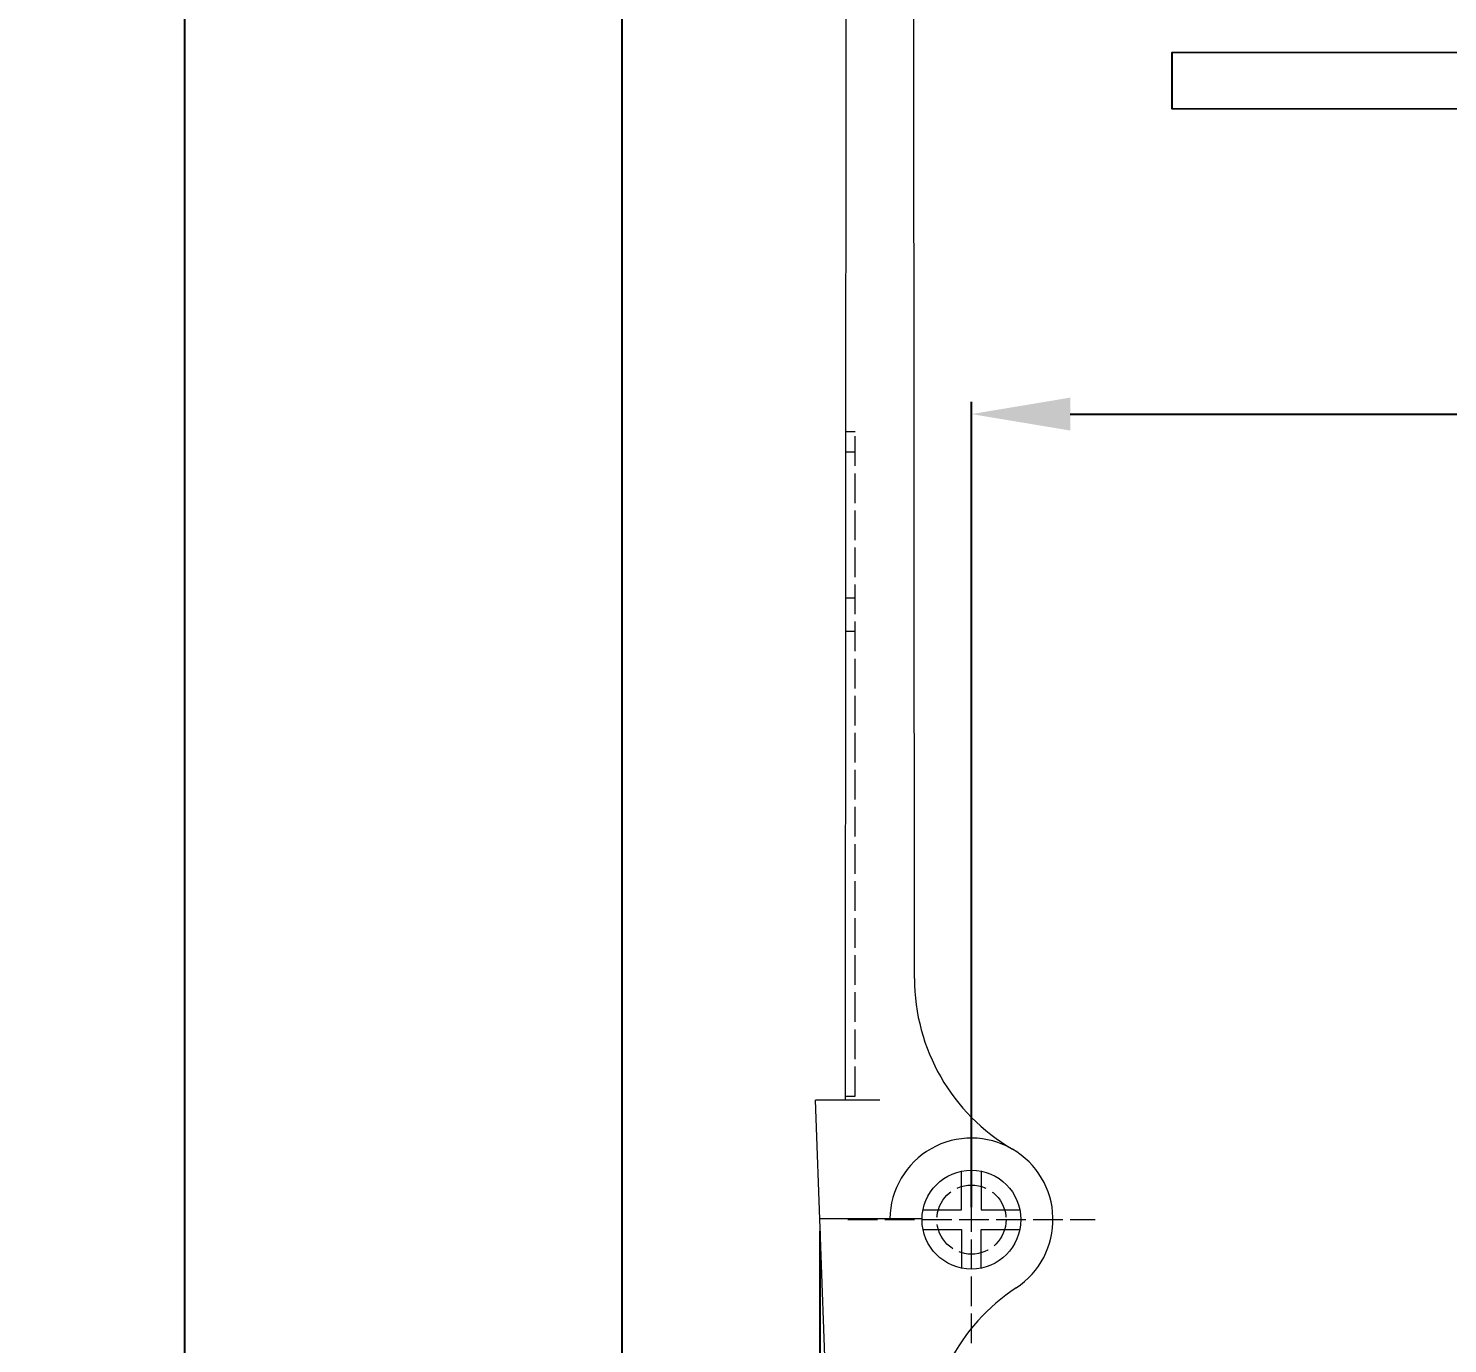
# Model space of a CAD drawing. Header units: millimetres. Extents: x 1186 to 2336, y 1181 to 1549.
# Drawn here: x 1477.05 to 1505.76, y 1318.34 to 1344.95 of the extents above; entities that cross this region are included whole.
import ezdxf

# ---------------------------------------------------------------- set-up
doc = ezdxf.new("R2010")
doc.units = ezdxf.units.MM
doc.linetypes.add('ACAD_ISO02W100', pattern=[15, 12, -3])
doc.layers.add('Dimension', color=3, linetype='Continuous')
doc.layers.add('标注', color=4, linetype='Continuous', lineweight=5)
doc.styles.get("Standard").update_dxf_attribs({"font": 'arial.ttf'})
doc.dimstyles.new('Standard$0', dxfattribs={"dimtxt": 2.3, "dimasz": 2, "dimexe": 1, "dimexo": 1, "dimgap": 1, "dimtad": 0, "dimtih": 1, "dimtoh": 1, "dimdec": 1, "dimzin": 0, "dimdsep": 46, "dimtxsty": 'Standard', "dimcen": 0, "dimclrd": 4, "dimclre": 4, "dimclrt": 4, "dimadec": 1, "dimazin": 0, "dimtfac": 1, "dimtdec": 1, "dimtofl": 0, "dimtmove": 0, "dimatfit": 0, "dimfxl": 1, "dimtolj": 1, "dimtzin": 0, "dimarcsym": 0})

# ---------------------------------------------------------------- blocks, each defined once
blk = doc.blocks.new('*D189')
at = {"layer": 'Defpoints', "color": 0, "ltscale": 1000, "transparency": 16777216}
for p in [(1493.064, 1320.87), (1636.952, 1320.87), (1636.952, 1293.305)]:
    blk.add_point(p, dxfattribs=at)
at = {"layer": 'Dimension', "color": 3, "lineweight": -2, "ltscale": 1000, "transparency": 16777216}
for p, q in [((1493.064, 1320.62), (1493.064, 1293.055)), ((1636.952, 1320.62), (1636.952, 1293.055)), ((1495.064, 1293.305), (1634.952, 1293.305))]:
    blk.add_line(p, q, dxfattribs=at)
at = {"layer": 'Dimension', "color": 3, "ltscale": 1000, "transparency": 16777216}
for points in [[(1495.064, 1293.638), (1495.064, 1292.971), (1493.064, 1293.305)], [(1634.952, 1293.638), (1634.952, 1292.971), (1636.952, 1293.305)]]:
    blk.add_solid(points, dxfattribs=at)
at = {"layer": 'Dimension', "ltscale": 1000, "transparency": 16777216, "insert": (1565.008, 1294.81), "char_height": 2.5, "attachment_point": 5}
blk.add_mtext('\\A1;144±1', dxfattribs=at)
blk = doc.blocks.new('*D190')
at = {"layer": 'Defpoints', "color": 0, "ltscale": 1000, "transparency": 16777216}
for p in [(1633.886, 1337.15), (1496.13, 1320.851), (1633.886, 1320.932)]:
    blk.add_point(p, dxfattribs=at)
at = {"layer": 'Dimension', "color": 3, "lineweight": -2, "ltscale": 1000, "transparency": 16777216}
for p, q in [((1496.13, 1321.101), (1496.13, 1337.4)), ((1633.886, 1321.182), (1633.886, 1337.4)), ((1498.13, 1337.15), (1631.886, 1337.15))]:
    blk.add_line(p, q, dxfattribs=at)
at = {"layer": 'Dimension', "color": 3, "ltscale": 1000, "transparency": 16777216}
for points in [[(1498.13, 1337.483), (1498.13, 1336.817), (1496.13, 1337.15)], [(1631.886, 1337.483), (1631.886, 1336.817), (1633.886, 1337.15)]]:
    blk.add_solid(points, dxfattribs=at)
at = {"layer": 'Dimension', "ltscale": 1000, "transparency": 16777216, "insert": (1565.008, 1338.677), "char_height": 2.5, "attachment_point": 5}
blk.add_mtext('\\A1;138±1', dxfattribs=at)
blk = doc.blocks.new('*D260')
at = {"layer": 'Defpoints', "color": 0, "ltscale": 1000, "transparency": 16777216}
for p in [(1489.065, 1415.278), (1492.937, 1415.278), (1493.441, 1310.278)]:
    blk.add_point(p, dxfattribs=at)
at = {"layer": 'Dimension', "color": 3, "lineweight": -2, "ltscale": 1000, "transparency": 16777216}
for p, q in [((1492.687, 1415.278), (1488.815, 1415.278)), ((1489.065, 1312.278), (1489.065, 1413.278)), ((1493.191, 1310.278), (1488.815, 1310.278))]:
    blk.add_line(p, q, dxfattribs=at)
at = {"layer": 'Dimension', "color": 3, "ltscale": 1000, "transparency": 16777216}
for points in [[(1488.732, 1413.278), (1489.398, 1413.278), (1489.065, 1415.278)], [(1488.732, 1312.278), (1489.398, 1312.278), (1489.065, 1310.278)]]:
    blk.add_solid(points, dxfattribs=at)
at = {"layer": 'Dimension', "ltscale": 1000, "transparency": 16777216, "insert": (1487.539, 1362.778), "char_height": 2.5, "attachment_point": 5, "rotation": 90}
blk.add_mtext('\\A1;105±2', dxfattribs=at)
blk = doc.blocks.new('*D180')
at = {"layer": 'Defpoints', "color": 0, "ltscale": 1000, "transparency": 16777216}
for p in [(1480.219, 1467.492), (1511.357, 1467.492), (1565.008, 1300.411)]:
    blk.add_point(p, dxfattribs=at)
at = {"layer": 'Dimension', "color": 3, "lineweight": -2, "ltscale": 1000, "transparency": 16777216}
for p, q in [((1511.107, 1467.492), (1479.969, 1467.492)), ((1480.219, 1302.411), (1480.219, 1465.492)), ((1564.758, 1300.411), (1479.969, 1300.411))]:
    blk.add_line(p, q, dxfattribs=at)
at = {"layer": 'Dimension', "color": 3, "ltscale": 1000, "transparency": 16777216}
for points in [[(1479.885, 1465.492), (1480.552, 1465.492), (1480.219, 1467.492)], [(1479.885, 1302.411), (1480.552, 1302.411), (1480.219, 1300.411)]]:
    blk.add_solid(points, dxfattribs=at)
at = {"layer": 'Dimension', "ltscale": 1000, "transparency": 16777216, "insert": (1478.692, 1387.394), "char_height": 2.5, "attachment_point": 5, "rotation": 90}
blk.add_mtext('\\A1;167±2', dxfattribs=at)

msp = doc.modelspace()

# ---------------------------------------------------------------- linework, layer by layer
at = {"color": 251, "linetype": 'ACAD_ISO02W100', "lineweight": 13, "ltscale": 0.05}
for p, q in [((1493.77976, 1336.37992), (1493.59055, 1336.37992)), ((1493.77976, 1336.37992), (1493.59055, 1336.37992)), ((1493.77976, 1333.42828), (1493.58851, 1333.42828)), ((1493.77976, 1332.75119), (1493.5879, 1332.75119))]:
    msp.add_line(p, q, dxfattribs=at)
at = {"color": 2, "linetype": 'ACAD_ISO02W100', "lineweight": 13, "ltscale": 0.05}
for p, q in [((1496.12978, 1318.35141), (1496.12978, 1323.35141)), ((1493.62978, 1320.85141), (1498.62978, 1320.85141))]:
    msp.add_line(p, q, dxfattribs=at)
at = {"color": 7}
msp.add_lwpolyline([(1500.18263, 1343.32507), (1626.26716, 1343.34576), (1626.26716, 1344.48067), (1500.18263, 1344.45998)], close=True, dxfattribs=at)
at = {"color": 251, "linetype": 'ACAD_ISO02W100', "lineweight": 13, "ltscale": 0.05}
msp.add_lwpolyline([(1493.58792, 1323.35075), (1493.77976, 1323.35075), (1493.77976, 1336.78975), (1493.57976, 1336.78975)], dxfattribs=at)
msp.add_lwpolyline([(1493.58792, 1323.35075), (1493.77976, 1323.35075), (1493.77976, 1336.78975), (1493.57976, 1336.78975)], dxfattribs=at)
msp.add_circle((1496.12978, 1320.85141), 0.7, dxfattribs=at)
at = {"layer": '标注', "color": 0, "lineweight": 13, "ltscale": 5}
for p, q in [((1494.97641, 1325.72914), (1494.92718, 1397.10713)), ((1493.58142, 1323.27028), (1493.63213, 1396.80825)), ((1493.44076, 1310.27848), (1492.9781, 1323.27028)), ((1494.27976, 1323.27028), (1492.9781, 1323.27028)), ((1495.12995, 1320.87028), (1493.06357, 1320.87028))]:
    msp.add_line(p, q, dxfattribs=at)
for points in [[(1495.14998, 1321.05141), (1495.92978, 1321.05141), (1495.92978, 1321.83121)], [(1496.32978, 1321.83121), (1496.32978, 1321.05141), (1497.10957, 1321.05141)], [(1495.14998, 1320.65141), (1495.92978, 1320.65141), (1495.92978, 1319.87162)], [(1496.32978, 1319.87162), (1496.32978, 1320.65141), (1497.10957, 1320.65141)]]:
    msp.add_lwpolyline(points, dxfattribs=at)
msp.add_circle((1496.12978, 1320.85141), 1, dxfattribs=at)
for centre, radius, start, end in [((1498.97641, 1325.7319), 4, 180.039514, 239.746349), ((1496.12978, 1320.85141), 1.65, 59.746349, 179.34495), ((1496.12978, 1320.85141), 1.65, 303.35289, 59.746349), ((1499.23611, 1316.13197), 4, 123.35289, 182.039514)]:
    msp.add_arc(centre, radius, start, end, dxfattribs=at)

# ---------------------------------------------------------------- dimensions: what is measured, and where the dimension line sits
at = {"layer": 'Dimension', "color": 40, "ltscale": 1000, "true_color": 0xf8d731}
dim = msp.add_linear_dim(base=(1480.21872, 1467.49162), p1=(1565.0079, 1300.41068), p2=(1511.3571, 1467.49162), angle=90, dimstyle='Standard$0', override={"dimtxt": 2.5, "dimexe": 0.25, "dimexo": 0.25, "dimgap": 0.25, "dimtad": 1, "dimtih": 0, "dimtoh": 0, "dimdec": 0, "dimclrd": 3, "dimclre": 3, "dimclrt": 256, "dimadec": 0, "dimtol": 1, "dimtp": 2, "dimtm": 2, "dimtdec": 0, "dimatfit": 3, "dimfxl": 1.25, "dimarcsym": 2}, dxfattribs=at)
dim.commit()
dim.dimension.update_dxf_attribs({"geometry": '*D180', "text_midpoint": (1480.21872, 1387.39361), "dimtype": 160})
dim = msp.add_linear_dim(base=(1489.06516, 1415.27848), p1=(1493.44076, 1310.27848), p2=(1492.93672, 1415.27848), angle=90, dimstyle='Standard$0', override={"dimtxt": 2.5, "dimexe": 0.25, "dimexo": 0.25, "dimgap": 0.25, "dimtad": 1, "dimtih": 0, "dimtoh": 0, "dimdec": 0, "dimclrd": 3, "dimclre": 3, "dimclrt": 256, "dimadec": 0, "dimtol": 1, "dimtp": 2, "dimtm": 2, "dimtdec": 0, "dimatfit": 3, "dimfxl": 1.25, "dimarcsym": 2}, dxfattribs=at)
dim.commit()
dim.dimension.update_dxf_attribs({"geometry": '*D260', "text_midpoint": (1487.53873, 1362.77848)})
dim = msp.add_linear_dim(base=(1633.88602, 1337.14998), p1=(1496.12978, 1320.85141), p2=(1633.88602, 1320.93189), dimstyle='Standard$0', override={"dimtxt": 2.5, "dimexe": 0.25, "dimexo": 0.25, "dimgap": 0.25, "dimtad": 1, "dimtih": 0, "dimtoh": 0, "dimdec": 0, "dimclrd": 3, "dimclre": 3, "dimclrt": 256, "dimadec": 0, "dimtol": 1, "dimtp": 1, "dimtm": 1, "dimtdec": 0, "dimatfit": 3, "dimfxl": 1.25, "dimarcsym": 2}, dxfattribs=at)
dim.commit()
dim.dimension.update_dxf_attribs({"geometry": '*D190', "text_midpoint": (1565.0079, 1337.14998), "dimtype": 160})
dim = msp.add_linear_dim(base=(1636.95222, 1293.30451), p1=(1493.06357, 1320.87028), p2=(1636.95222, 1320.87028), dimstyle='Standard$0', override={"dimtxt": 2.5, "dimexe": 0.25, "dimexo": 0.25, "dimgap": 0.25, "dimtad": 1, "dimtih": 0, "dimtoh": 0, "dimdec": 0, "dimclrd": 3, "dimclre": 3, "dimclrt": 256, "dimadec": 0, "dimtol": 1, "dimtp": 1, "dimtm": 1, "dimtdec": 0, "dimatfit": 3, "dimfxl": 1.25, "dimarcsym": 2}, dxfattribs=at)
dim.commit()
dim.dimension.update_dxf_attribs({"geometry": '*D189', "text_midpoint": (1565.0079, 1294.80962)})

doc.saveas('drawing.dxf')
